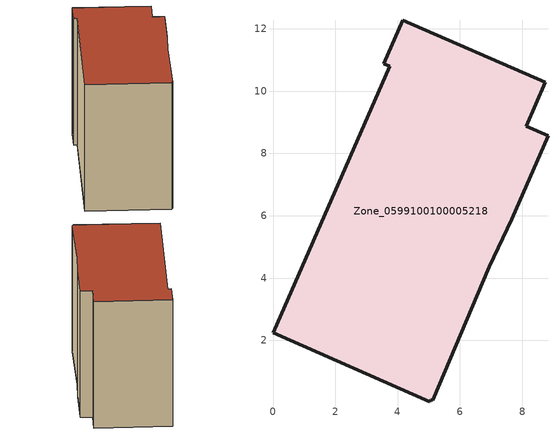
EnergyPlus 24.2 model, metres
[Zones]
Zone_0599100100005218
 floor ground (C_G): 3.55,10.88 4.16,12.27 8.74,10.28 8.12,8.88 8.82,8.57 7.65,5.88 6.94,4.35 5.12,0.07 5.06,0.1 5.03,0.03 0,2.25 3.75,10.79 z0
 wall outside (C_F): 8.12,8.88 8.74,10.28 4.16,12.27 3.55,10.88 3.75,10.79 0,2.25 5.03,0.03 5.06,0.1 5.12,0.07 6.94,4.35 7.65,5.88 8.82,8.57 8.12,8.88 z0:8.95
 roof outside (C_R): 5.03,0.03 5.06,0.1 5.12,0.07 6.94,4.35 7.65,5.88 8.82,8.57 8.12,8.88 8.74,10.28 4.16,12.27 3.55,10.88 3.75,10.79 0,2.25 z8.95
[BUILDING]
Pand.0599100100005218: North Axis=0; Terrain=City; Loads Convergence Tolerance Value=0.04; Temperature Convergence Tolerance Value=0.4; Solar Distribution=FullExterior; Maximum Number of Warmup Days=25; Minimum Number of Warmup Days=1
[Site:Location]
Rotterdam.The.Hague.AP_ZH_NLD Design_Conditions: Latitude=51.96; Longitude=4.45; Time Zone=1; Elevation=-4.5
[SITE:GROUNDTEMPERATURE:BUILDINGSURFACE]
18, 18, 18, 18, 18, 18, 18, 18, 18, 18, 18, 18
[MATERIAL] Thermal Absorptance=0.9; Solar Absorptance=0.7; Visible Absorptance=0.7
Name | Roughness | Thickness | Conductivity | Density | Specific Heat
G.TC.2006-2014 | MediumSmooth | 0.15 | 0.06 | 540 | 1210
F.TC.2006-2014 | Rough | 0.3 | 0.12 | 1920 | 840
R.TC.2006-2014 | MediumRough | 0.2 | 0.08 | 1500 | 1000
[CONSTRUCTION]
C_G: G.TC.2006-2014
C_F: F.TC.2006-2014
C_R: R.TC.2006-2014
[ZONE]
Zone_0599100100005218: Type=1; Multiplier=1; Ceiling Height=Autocalculate; Volume=Autocalculate; Floor Area=autocalculate; Part of Total Floor Area=Yes
[ZONEINFILTRATION:DESIGNFLOWRATE]
Infil_Zone_0599100100005218: Zone or ZoneList or Space or SpaceList=Zone_0599100100005218; Schedule=AlwaysOn; Design Flow Rate Calculation Method=Flow/Area; Flow Rate per Floor Area=0.0015; Constant Term Coefficient=1; Temperature Term Coefficient=0; Velocity Term Coefficient=0; Velocity Squared Term Coefficient=0
[HVACTEMPLATE:ZONE:IDEALLOADSAIRSYSTEM]
Zone_0599100100005218: Maximum Heating Supply Air Temperature=50; Minimum Cooling Supply Air Temperature=13; Maximum Heating Supply Air Humidity Ratio=0.0156; Minimum Cooling Supply Air Humidity Ratio=0.0077; Heating Limit=NoLimit; Cooling Limit=NoLimit; Dehumidification Control Type=ConstantSensibleHeatRatio; Cooling Sensible Heat Ratio=0.7; Dehumidification Setpoint=60; Humidification Control Type=None; Humidification Setpoint=30; Outdoor Air Method=None; Outdoor Air Flow Rate per Person=0.00944; Outdoor Air Flow Rate per Zone Floor Area=0; Outdoor Air Flow Rate per Zone=0; Demand Controlled Ventilation Type=None; Outdoor Air Economizer Type=NoEconomizer; Heat Recovery Type=None; Sensible Heat Recovery Effectiveness=0.7; Latent Heat Recovery Effectiveness=0.65
[ZONECONTROL:THERMOSTAT]
ThermostatControl_Zone_0599100100005218: Zone or ZoneList=Zone_0599100100005218; Control Type Schedule=DualSetpointControlType; Control 1=Thermostat_Zone_0599100100005218; Temperature Difference Between Cutout And Setpoint=0
[THERMOSTATSETPOINT:DUALSETPOINT]
Thermostat_Zone_0599100100005218: Heating Setpoint Temperature Schedule=HeatingSetpoint_Zone_0599100100005218; Cooling Setpoint Temperature Schedule=CoolingSetpoint_Zone_0599100100005218
[SCHEDULE:COMPACT]
HeatingSetpoint_Zone_0599100100005218: Through: 12/31, For: AllDays, Until: 24:00, 21
CoolingSetpoint_Zone_0599100100005218: Through: 12/31, For: AllDays, Until: 24:00, 24
DualSetpointControlType: Through: 12/31, For: AllDays, Until: 24:00, 4
AlwaysOn: Through: 12/31, For: AllDays, Until: 24:00, 1
